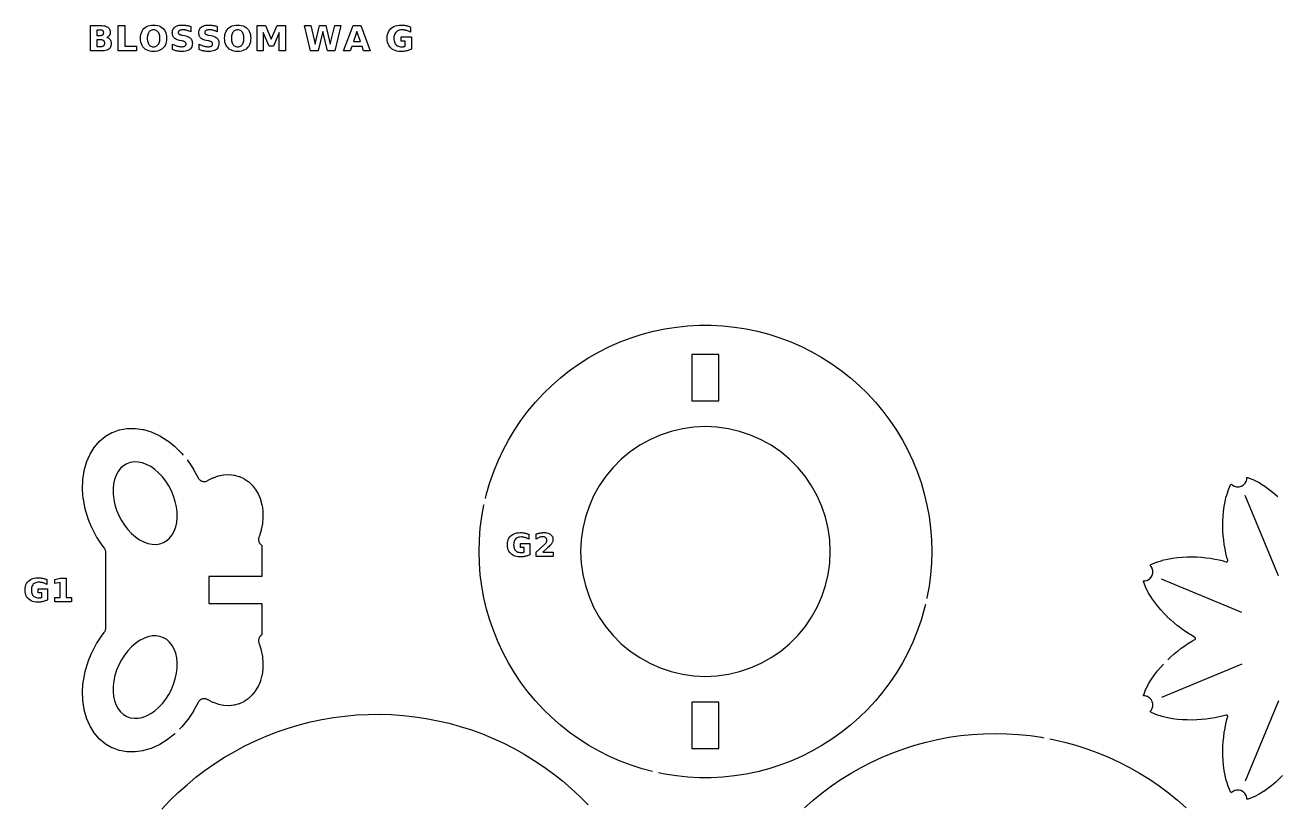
# Model space of a CAD drawing. Header units: millimetres. Extents: x 0 to 300, y 9 to 290.
# Drawn here: x 2.6 to 132.5, y 209.9 to 290.5 of the extents above; entities that cross this region are included whole.
import ezdxf

# ---------------------------------------------------------------- set-up
doc = ezdxf.new("R2010")
doc.units = ezdxf.units.MM
for name, color, linetype in [('CUT', 1, 'CONTINUOUS'), ('ENGRAVE', 5, 'CONTINUOUS'), ('SCORE', 7, 'CONTINUOUS')]:
    doc.layers.add(name, color=color, linetype=linetype)

msp = doc.modelspace()

# ---------------------------------------------------------------- linework, layer by layer
at = {"layer": 'CUT', "color": 1}
for points in [[(50.2376, 241.5008), (50.3474, 241.9657), (50.6845, 243.1239), (51.0808, 244.2632), (51.5353, 245.3806), (52.0466, 246.4732), (52.6135, 247.538), (53.2345, 248.5721), (53.9079, 249.573), (54.632, 250.5378), (55.4047, 251.4641), (56.2241, 252.3494), (57.088, 253.1913), (57.9941, 253.9876), (58.94, 254.7363), (59.9231, 255.4352), (60.941, 256.0826), (61.9908, 256.6768), (63.0698, 257.2161), (64.1751, 257.6992), (65.3039, 258.1247), (66.453, 258.4915), (67.6196, 258.7987), (68.8003, 259.0455), (69.9923, 259.2311), (71.1922, 259.3552), (72.3969, 259.4173), (73.6031, 259.4173), (74.8078, 259.3552), (76.0077, 259.2311), (77.1997, 259.0455), (78.3804, 258.7987), (79.547, 258.4915), (80.6961, 258.1247), (81.8249, 257.6992), (82.9302, 257.2161), (84.0092, 256.6768), (85.059, 256.0826), (86.0769, 255.4352), (87.06, 254.7363), (88.0059, 253.9876), (88.912, 253.1913), (89.7759, 252.3494), (90.5953, 251.4641), (91.368, 250.5378), (92.0921, 249.573), (92.7655, 248.5721), (93.3865, 247.538), (93.9534, 246.4732), (94.4647, 245.3806), (94.9192, 244.2632), (95.3155, 243.1239), (95.6526, 241.9657), (95.9297, 240.7916), (96.146, 239.6049), (96.3009, 238.4086), (96.394, 237.2059), (96.425, 236), (96.394, 234.7941), (96.3009, 233.5914), (96.146, 232.3951), (95.9297, 231.2084), (95.9154, 231.1476)], [(18.1131, 217.1665), (18.0858, 217.1395), (18.0497, 217.1076), (17.3192, 216.5289), (17.2772, 216.4995), (16.5132, 216.0283), (16.4648, 216.0024), (15.6815, 215.6461), (15.6261, 215.6253), (14.8379, 215.3888), (14.7756, 215.375), (13.9823, 215.2589), (13.9624, 215.2568), (13.9423, 215.2562), (13.1559, 215.2651), (13.1347, 215.2663), (13.1137, 215.2691), (12.3599, 215.404), (12.3384, 215.4088), (12.3174, 215.4155), (11.6082, 215.6737), (11.5876, 215.6822), (11.5679, 215.6925), (10.9142, 216.0698), (10.8956, 216.0816), (10.8782, 216.095), (10.2903, 216.5857), (10.2746, 216.5999), (10.2601, 216.6154), (9.7478, 217.2122), (9.7353, 217.2279), (9.7242, 217.2445), (9.3032, 217.9268), (9.2737, 217.9834), (8.9482, 218.7392), (8.9285, 218.795), (8.698, 219.6241), (8.6867, 219.6778), (8.5565, 220.566), (8.5521, 220.617), (8.5258, 221.5487), (8.5271, 221.5968), (8.6059, 222.5552), (8.6121, 222.6007), (8.7953, 223.5687), (8.8057, 223.6117), (9.0904, 224.5718), (9.1047, 224.6126), (9.486, 225.5475), (9.5041, 225.5865), (9.9753, 226.4795), (9.9973, 226.5167), (10.5498, 227.3519), (10.5761, 227.3876), (10.76, 227.6124), (10.8033, 227.671), (10.8397, 227.7319), (10.87, 227.7961), (10.8938, 227.8629), (10.911, 227.9318), (10.9214, 228.002), (10.925, 228.0747), (10.925, 235.9253), (10.9214, 235.998), (10.911, 236.0682), (10.8938, 236.1371), (10.87, 236.2039), (10.8397, 236.2681), (10.8033, 236.329), (10.76, 236.3876), (10.5761, 236.6124), (10.5498, 236.6481), (9.9973, 237.4833), (9.9753, 237.5205), (9.5041, 238.4135), (9.486, 238.4525), (9.1047, 239.3874), (9.0904, 239.4282), (8.8057, 240.3883), (8.7953, 240.4313), (8.6121, 241.3993), (8.6059, 241.4448), (8.5271, 242.4032), (8.5258, 242.4513), (8.5521, 243.383), (8.5565, 243.434), (8.6867, 244.3222), (8.698, 244.3759), (8.9285, 245.205), (8.9482, 245.2608), (9.2737, 246.0166), (9.3032, 246.0732), (9.7242, 246.7555), (9.7353, 246.7721), (9.7478, 246.7878), (10.2601, 247.3846), (10.2746, 247.4001), (10.2903, 247.4143), (10.8782, 247.905), (10.8956, 247.9184), (10.9142, 247.9302), (11.5679, 248.3075), (11.5876, 248.3178), (11.6082, 248.3263), (12.3174, 248.5845), (12.3384, 248.5912), (12.3599, 248.596), (13.1137, 248.7309), (13.1347, 248.7337), (13.1559, 248.7349), (13.9423, 248.7438), (13.9624, 248.7432), (13.9823, 248.7411), (14.7756, 248.625), (14.8379, 248.6112), (15.6261, 248.3747), (15.6815, 248.3539), (16.4648, 247.9976), (16.5132, 247.9717), (17.2772, 247.5005), (17.3192, 247.4711), (18.0497, 246.8924), (18.0858, 246.8605), (18.7693, 246.184), (18.8002, 246.1501), (18.9358, 245.9843)], [(19.3473, 245.4812), (19.4239, 245.3876), (19.4502, 245.3519), (20.0027, 244.5167), (20.0247, 244.4795), (20.4761, 243.624), (20.5124, 243.5625), (20.5533, 243.5063), (20.5994, 243.4543), (20.6503, 243.4069), (20.7056, 243.3646), (20.7646, 243.3278), (20.8268, 243.2969), (20.8918, 243.272), (20.9588, 243.2535), (21.0273, 243.2415), (21.0966, 243.2361), (21.1661, 243.2373), (21.2352, 243.2453), (21.3032, 243.2598), (21.3696, 243.2807), (21.4335, 243.3079), (21.4962, 243.342), (21.5371, 243.3669), (22.012, 243.6154), (22.0661, 243.6393), (22.5517, 243.8147), (22.6119, 243.8317), (23.1129, 243.935), (23.132, 243.9382), (23.1513, 243.94), (23.6608, 243.9666), (23.681, 243.9669), (23.7011, 243.9655), (24.1981, 243.913), (24.2186, 243.91), (24.2388, 243.9053), (24.7156, 243.7747), (24.7355, 243.7684), (24.7549, 243.7604), (25.2041, 243.554), (25.2225, 243.5446), (25.2402, 243.5337), (25.6547, 243.2545), (25.671, 243.2426), (25.6863, 243.2294), (26.0595, 242.8815), (26.0731, 242.8678), (26.0857, 242.8531), (26.4031, 242.4519), (26.4383, 242.4001), (26.6974, 241.9536), (26.7236, 241.9005), (26.9276, 241.4049), (26.9455, 241.352), (27.0898, 240.8155), (27.1004, 240.7638), (27.1815, 240.1957), (27.1858, 240.1456), (27.2015, 239.5561), (27.2001, 239.5078), (27.1497, 238.9077), (27.1432, 238.8612), (27.0271, 238.2614), (27.016, 238.2167), (26.836, 237.6282), (26.8204, 237.5851), (26.7989, 237.5345), (26.7743, 237.468), (26.7567, 237.4013), (26.7455, 237.3331), (26.7408, 237.2642), (26.7427, 237.1952), (26.7511, 237.1267), (26.766, 237.0593), (26.7873, 236.9936), (26.8148, 236.9302), (26.8481, 236.8697), (26.887, 236.8127), (26.9312, 236.7596), (26.9803, 236.711), (27.0351, 236.6661), (27.0722, 236.6386), (27.075, 236.5822), (27.075, 233.395), (21.605, 233.395), (21.605, 230.605), (27.075, 230.605), (27.075, 227.4178), (27.0722, 227.3614), (27.0351, 227.3339), (26.9803, 227.289), (26.9312, 227.2404), (26.887, 227.1873), (26.8481, 227.1303), (26.8148, 227.0698), (26.7873, 227.0064), (26.766, 226.9407), (26.7511, 226.8733), (26.7427, 226.8048), (26.7408, 226.7358), (26.7455, 226.6669), (26.7567, 226.5987), (26.7743, 226.532), (26.7989, 226.4655), (26.8204, 226.4149), (26.836, 226.3718), (27.016, 225.7833), (27.0271, 225.7386), (27.1432, 225.1388), (27.1497, 225.0923), (27.2001, 224.4922), (27.2015, 224.4439), (27.1858, 223.8544), (27.1815, 223.8043), (27.1004, 223.2362), (27.0898, 223.1845), (26.9455, 222.648), (26.9276, 222.5951), (26.7236, 222.0995), (26.6974, 222.0464), (26.4383, 221.5999), (26.4031, 221.5481), (26.0857, 221.1469), (26.0731, 221.1322), (26.0595, 221.1185), (25.6863, 220.7706), (25.671, 220.7574), (25.6547, 220.7455), (25.2402, 220.4663), (25.2225, 220.4554), (25.2041, 220.446), (24.7549, 220.2396), (24.7355, 220.2316), (24.7156, 220.2253), (24.2388, 220.0947), (24.2186, 220.09), (24.1981, 220.087), (23.7011, 220.0345), (23.681, 220.0331), (23.6608, 220.0334), (23.1513, 220.06), (23.132, 220.0618), (23.1129, 220.065), (22.6119, 220.1683), (22.5517, 220.1853), (22.0661, 220.3607), (22.012, 220.3846), (21.5371, 220.6331), (21.4962, 220.658), (21.4335, 220.6921), (21.3696, 220.7193), (21.3032, 220.7402), (21.2352, 220.7547), (21.1661, 220.7627), (21.0966, 220.7639), (21.0273, 220.7585), (20.9588, 220.7465), (20.8918, 220.728), (20.8268, 220.7031), (20.7646, 220.6722), (20.7056, 220.6354), (20.6503, 220.5931), (20.5994, 220.5457), (20.5533, 220.4937), (20.5124, 220.4375), (20.4761, 220.376), (20.0247, 219.5205), (20.0027, 219.4833), (19.4502, 218.6481), (19.4239, 218.6124), (18.8002, 217.8499), (18.7693, 217.816), (18.5751, 217.6237)], [(120.8568, 224.7956), (121.1543, 225.0768), (121.1578, 225.0801), (121.5131, 225.393), (121.5167, 225.3961), (121.8785, 225.6931), (121.8822, 225.6961), (122.2504, 225.9776), (122.2542, 225.9804), (122.6286, 226.2469), (122.6326, 226.2496), (123.0132, 226.5011), (123.0172, 226.5037), (123.4038, 226.7404), (123.408, 226.7429), (123.6686, 226.8903), (123.6803, 226.8977), (123.6898, 226.905), (123.6985, 226.9132), (123.7064, 226.9222), (123.7134, 226.932), (123.7195, 226.9423), (123.7245, 226.9532), (123.7284, 226.9645), (123.7313, 226.9762), (123.733, 226.988), (123.7336, 227), (123.733, 227.012), (123.7313, 227.0238), (123.7284, 227.0355), (123.7245, 227.0468), (123.7195, 227.0577), (123.7134, 227.068), (123.7064, 227.0778), (123.6985, 227.0868), (123.6898, 227.095), (123.6803, 227.1023), (123.6686, 227.1097), (123.408, 227.2571), (123.4038, 227.2596), (123.0172, 227.4963), (123.0132, 227.4989), (122.6326, 227.7504), (122.6286, 227.7531), (122.2542, 228.0196), (122.2504, 228.0224), (121.8822, 228.3039), (121.8785, 228.3069), (121.5167, 228.6039), (121.5131, 228.607), (121.1578, 228.9199), (121.1543, 228.9232), (120.8059, 229.2525), (120.8023, 229.256), (120.4611, 229.6027), (120.4576, 229.6064), (120.1241, 229.9715), (120.1205, 229.9756), (119.7955, 230.3609), (119.7918, 230.3655), (119.4765, 230.7737), (119.4726, 230.779), (119.1688, 231.2142), (119.1644, 231.2208), (118.8753, 231.6901), (118.8703, 231.699), (118.6023, 232.2163), (118.5961, 232.2301), (118.3639, 232.8335), (118.3593, 232.8474), (118.3577, 232.862), (118.3572, 232.8695), (118.3562, 232.9482), (118.4349, 232.952), (118.4753, 232.952), (118.4879, 232.9526), (118.4987, 232.954), (118.5109, 232.9567), (118.7141, 233.0112), (118.726, 233.0149), (118.7361, 233.0191), (118.7472, 233.0249), (118.9294, 233.13), (118.94, 233.1368), (118.9486, 233.1434), (118.9578, 233.1519), (119.1066, 233.3006), (119.115, 233.3099), (119.1217, 233.3185), (119.1284, 233.3291), (119.2336, 233.5112), (119.2394, 233.5224), (119.2435, 233.5324), (119.2473, 233.5444), (119.3018, 233.7476), (119.3045, 233.7598), (119.3059, 233.7706), (119.3064, 233.7831), (119.3064, 233.9935), (119.3059, 234.006), (119.3045, 234.0168), (119.3018, 234.029), (119.2473, 234.2322), (119.2435, 234.2442), (119.2394, 234.2542), (119.2336, 234.2654), (119.1284, 234.4475), (119.1217, 234.4581), (119.115, 234.4667), (119.1066, 234.476), (119.078, 234.5046), (119.025, 234.5629), (119.0814, 234.6179), (119.087, 234.6228), (119.0985, 234.632), (119.1116, 234.6386), (119.7024, 234.9011), (119.7166, 234.9065), (120.2719, 235.0827), (120.2817, 235.0855), (120.818, 235.2129), (120.8257, 235.2145), (121.3483, 235.3074), (121.3548, 235.3084), (121.8664, 235.374), (121.8723, 235.3746), (122.3746, 235.4173), (122.38, 235.4177), (122.874, 235.44), (122.8791, 235.4402), (123.3655, 235.444), (123.3704, 235.444), (123.8497, 235.4305), (123.8545, 235.4303), (124.327, 235.4004), (124.3317, 235.4), (124.7976, 235.3542), (124.8023, 235.3536), (125.2618, 235.2924), (125.2664, 235.2917), (125.7196, 235.2153), (125.7243, 235.2145), (126.1713, 235.1232), (126.1759, 235.1222), (126.6167, 235.0162), (126.6214, 235.015), (126.91, 234.9349), (126.9234, 234.9319), (126.9353, 234.9304), (126.9473, 234.93), (126.9592, 234.9308), (126.9711, 234.9327), (126.9827, 234.9358), (126.9939, 234.9399), (127.0047, 234.9451), (127.015, 234.9513), (127.0246, 234.9585), (127.0334, 234.9666), (127.0415, 234.9754), (127.0487, 234.985), (127.0549, 234.9953), (127.0601, 235.0061), (127.0642, 235.0173), (127.0673, 235.0289), (127.0692, 235.0408), (127.07, 235.0527), (127.0696, 235.0647), (127.0681, 235.0766), (127.0651, 235.09), (126.985, 235.3786), (126.9838, 235.3833), (126.8778, 235.8241), (126.8768, 235.8287), (126.7855, 236.2757), (126.7847, 236.2804), (126.7083, 236.7336), (126.7076, 236.7382), (126.6464, 237.1977), (126.6458, 237.2024), (126.6, 237.6683), (126.5996, 237.673), (126.5697, 238.1455), (126.5695, 238.1503), (126.556, 238.6296), (126.556, 238.6345), (126.5598, 239.1209), (126.56, 239.126), (126.5823, 239.62), (126.5827, 239.6254), (126.6254, 240.1277), (126.626, 240.1336), (126.6916, 240.6452), (126.6926, 240.6517), (126.7855, 241.1743), (126.7871, 241.182), (126.9145, 241.7183), (126.9173, 241.7281), (127.0935, 242.2834), (127.0989, 242.2976), (127.3614, 242.8884), (127.368, 242.9015), (127.3772, 242.913), (127.3821, 242.9186), (127.4371, 242.975), (127.4954, 242.922), (127.524, 242.8934), (127.5333, 242.885), (127.5419, 242.8783), (127.5525, 242.8716), (127.7346, 242.7664), (127.7458, 242.7606), (127.7558, 242.7565), (127.7678, 242.7527), (127.971, 242.6982), (127.9832, 242.6955), (127.994, 242.6941), (128.0065, 242.6936), (128.2169, 242.6936), (128.2294, 242.6941), (128.2402, 242.6955), (128.2524, 242.6982), (128.4556, 242.7527), (128.4676, 242.7565), (128.4776, 242.7606), (128.4888, 242.7664), (128.6709, 242.8716), (128.6815, 242.8783), (128.6901, 242.885), (128.6994, 242.8934), (128.8481, 243.0422), (128.8566, 243.0514), (128.8632, 243.06), (128.87, 243.0706), (128.9751, 243.2528), (128.9809, 243.2639), (128.9851, 243.274), (128.9888, 243.2859), (129.0433, 243.4891), (129.046, 243.5013), (129.0474, 243.5121), (129.048, 243.5247), (129.048, 243.5651), (129.0518, 243.6438), (129.1305, 243.6428), (129.138, 243.6423), (129.1526, 243.6407), (129.1665, 243.6361), (129.7699, 243.4039), (129.7837, 243.3977), (130.301, 243.1297), (130.3099, 243.1247), (130.7792, 242.8356), (130.7858, 242.8312), (131.221, 242.5274), (131.2263, 242.5235), (131.6345, 242.2082), (131.6391, 242.2045), (132.0244, 241.8795), (132.0285, 241.8759), (132.2394, 241.6832)], [(67.506, 213.2312), (66.453, 213.5085), (65.3039, 213.8753), (64.1751, 214.3008), (63.0698, 214.7839), (61.9908, 215.3232), (60.941, 215.9174), (59.9231, 216.5648), (58.94, 217.2637), (57.9941, 218.0124), (57.088, 218.8087), (56.2241, 219.6506), (55.4047, 220.5359), (54.632, 221.4622), (53.9079, 222.427), (53.2345, 223.4279), (52.6135, 224.462), (52.0466, 225.5268), (51.5353, 226.6194), (51.0808, 227.7368), (50.6845, 228.8761), (50.3474, 230.0343), (50.0703, 231.2084), (49.854, 232.3951), (49.6991, 233.5914), (49.606, 234.7941), (49.575, 236), (49.606, 237.2059), (49.6991, 238.4086), (49.854, 239.6049), (50.0703, 240.7916), (50.0883, 240.8682)], [(95.7661, 230.515), (95.6526, 230.0343), (95.3155, 228.8761), (94.9192, 227.7368), (94.4647, 226.6194), (93.9534, 225.5268), (93.3865, 224.462), (92.7655, 223.4279), (92.0921, 222.427), (91.368, 221.4622), (90.5953, 220.5359), (89.7759, 219.6506), (88.912, 218.8087), (88.0059, 218.0124), (87.06, 217.2637), (86.0769, 216.5648), (85.059, 215.9174), (84.0092, 215.3232), (82.9302, 214.7839), (81.8249, 214.3008), (80.6961, 213.8753), (79.547, 213.5085), (78.3804, 213.2013), (77.1997, 212.9545), (76.0077, 212.7689), (74.8078, 212.6448), (73.6031, 212.5827), (72.3969, 212.5827), (71.1922, 212.6448), (69.9923, 212.7689), (68.8003, 212.9545), (68.1409, 213.0923)], [(132.744, 212.8023), (132.3973, 212.4611), (132.3936, 212.4576), (132.0285, 212.1241), (132.0244, 212.1205), (131.6391, 211.7955), (131.6345, 211.7918), (131.2263, 211.4765), (131.221, 211.4726), (130.7858, 211.1688), (130.7792, 211.1644), (130.3099, 210.8753), (130.301, 210.8703), (129.7837, 210.6023), (129.7699, 210.5961), (129.1665, 210.3639), (129.1526, 210.3593), (129.138, 210.3577), (129.1305, 210.3572), (129.0518, 210.3562), (129.048, 210.4349), (129.048, 210.4753), (129.0474, 210.4879), (129.046, 210.4987), (129.0433, 210.5109), (128.9888, 210.7141), (128.9851, 210.726), (128.9809, 210.7361), (128.9751, 210.7472), (128.87, 210.9294), (128.8632, 210.94), (128.8566, 210.9486), (128.8481, 210.9578), (128.6994, 211.1066), (128.6901, 211.115), (128.6815, 211.1217), (128.6709, 211.1284), (128.4888, 211.2336), (128.4776, 211.2394), (128.4676, 211.2435), (128.4556, 211.2473), (128.2524, 211.3018), (128.2402, 211.3045), (128.2294, 211.3059), (128.2169, 211.3064), (128.0065, 211.3064), (127.994, 211.3059), (127.9832, 211.3045), (127.971, 211.3018), (127.7678, 211.2473), (127.7558, 211.2435), (127.7458, 211.2394), (127.7346, 211.2336), (127.5525, 211.1284), (127.5419, 211.1217), (127.5333, 211.115), (127.524, 211.1066), (127.4954, 211.078), (127.4371, 211.025), (127.3821, 211.0814), (127.3772, 211.087), (127.368, 211.0985), (127.3614, 211.1116), (127.0989, 211.7024), (127.0935, 211.7166), (126.9173, 212.2719), (126.9145, 212.2817), (126.7871, 212.818), (126.7855, 212.8257), (126.6926, 213.3483), (126.6916, 213.3548), (126.626, 213.8664), (126.6254, 213.8723), (126.5827, 214.3746), (126.5823, 214.38), (126.56, 214.874), (126.5598, 214.8791), (126.556, 215.3655), (126.556, 215.3704), (126.5695, 215.8497), (126.5697, 215.8545), (126.5996, 216.327), (126.6, 216.3317), (126.6458, 216.7976), (126.6464, 216.8023), (126.7076, 217.2618), (126.7083, 217.2664), (126.7847, 217.7196), (126.7855, 217.7243), (126.8768, 218.1713), (126.8778, 218.1759), (126.9838, 218.6167), (126.985, 218.6214), (127.0651, 218.91), (127.0681, 218.9234), (127.0696, 218.9353), (127.07, 218.9473), (127.0692, 218.9592), (127.0673, 218.9711), (127.0642, 218.9827), (127.0601, 218.9939), (127.0549, 219.0047), (127.0487, 219.015), (127.0415, 219.0246), (127.0334, 219.0334), (127.0246, 219.0415), (127.015, 219.0487), (127.0047, 219.0549), (126.9939, 219.0601), (126.9827, 219.0642), (126.9711, 219.0673), (126.9592, 219.0692), (126.9473, 219.07), (126.9353, 219.0696), (126.9234, 219.0681), (126.91, 219.0651), (126.6214, 218.985), (126.6167, 218.9838), (126.1759, 218.8778), (126.1713, 218.8768), (125.7243, 218.7855), (125.7196, 218.7847), (125.2664, 218.7083), (125.2618, 218.7076), (124.8023, 218.6464), (124.7976, 218.6458), (124.3317, 218.6), (124.327, 218.5996), (123.8545, 218.5697), (123.8497, 218.5695), (123.3704, 218.556), (123.3655, 218.556), (122.8791, 218.5598), (122.874, 218.56), (122.38, 218.5823), (122.3746, 218.5827), (121.8723, 218.6254), (121.8664, 218.626), (121.3548, 218.6916), (121.3483, 218.6926), (120.8257, 218.7855), (120.818, 218.7871), (120.2817, 218.9145), (120.2719, 218.9173), (119.7166, 219.0935), (119.7024, 219.0989), (119.1116, 219.3614), (119.0985, 219.368), (119.087, 219.3772), (119.0814, 219.3821), (119.025, 219.4371), (119.078, 219.4954), (119.1066, 219.524), (119.115, 219.5333), (119.1217, 219.5419), (119.1284, 219.5525), (119.2336, 219.7346), (119.2394, 219.7458), (119.2435, 219.7558), (119.2473, 219.7678), (119.3018, 219.971), (119.3045, 219.9832), (119.3059, 219.994), (119.3064, 220.0065), (119.3064, 220.2169), (119.3059, 220.2294), (119.3045, 220.2402), (119.3018, 220.2524), (119.2473, 220.4556), (119.2435, 220.4676), (119.2394, 220.4776), (119.2336, 220.4888), (119.1284, 220.6709), (119.1217, 220.6815), (119.115, 220.6901), (119.1066, 220.6994), (118.9578, 220.8481), (118.9486, 220.8566), (118.94, 220.8632), (118.9294, 220.87), (118.7472, 220.9751), (118.7361, 220.9809), (118.726, 220.9851), (118.7141, 220.9888), (118.5109, 221.0433), (118.4987, 221.046), (118.4879, 221.0474), (118.4753, 221.048), (118.4349, 221.048), (118.3562, 221.0518), (118.3572, 221.1305), (118.3577, 221.138), (118.3593, 221.1526), (118.3639, 221.1665), (118.5961, 221.7699), (118.6023, 221.7837), (118.8703, 222.301), (118.8753, 222.3099), (119.1644, 222.7792), (119.1688, 222.7858), (119.4726, 223.221), (119.4765, 223.2263), (119.7918, 223.6345), (119.7955, 223.6391), (120.1205, 224.0244), (120.1241, 224.0285), (120.4013, 224.332)], [(16.7405, 209.3403), (17.5721, 210.2146), (18.4381, 211.0549), (19.3369, 211.8599), (20.2673, 212.6283), (21.2277, 213.3589), (22.2165, 214.0504), (23.2322, 214.7019), (24.2731, 215.3122), (25.3376, 215.8803), (26.4241, 216.4054), (27.5306, 216.8866), (28.6555, 217.3232), (29.797, 217.7144), (30.9532, 218.0596), (32.1223, 218.3583), (33.3025, 218.61), (34.4917, 218.8142), (35.6882, 218.9707), (36.8899, 219.0792), (38.0951, 219.1396), (39.3017, 219.1516), (40.5078, 219.1154), (41.7115, 219.031), (42.9108, 218.8984), (44.1039, 218.718), (45.2889, 218.49), (46.4637, 218.2148), (47.6266, 217.8928), (48.7757, 217.5245), (49.9091, 217.1106), (51.0251, 216.6516), (52.1218, 216.1483), (53.1975, 215.6016), (54.2504, 215.0122), (55.2789, 214.3813), (56.2814, 213.7096), (57.2562, 212.9984), (58.2017, 212.2488), (59.1165, 211.4619), (59.9991, 210.6391), (60.8481, 209.7816)], [(83.2445, 209.4602), (84.1482, 210.2582), (85.0842, 211.0183), (86.0507, 211.739), (87.0462, 212.4191), (88.0689, 213.0575), (89.1172, 213.6532), (90.1892, 214.205), (91.283, 214.712), (92.3969, 215.1734), (93.5289, 215.5883), (94.6771, 215.9561), (95.8395, 216.2762), (97.0141, 216.548), (98.199, 216.7709), (99.392, 216.9448), (100.5913, 217.0691), (101.7946, 217.1438), (103, 217.1688), (104.2054, 217.1438), (105.4087, 217.0691), (106.608, 216.9448), (107.801, 216.7709), (108.0161, 216.7305)], [(108.6549, 216.6102), (108.9859, 216.548), (110.1605, 216.2762), (111.3229, 215.9561), (112.4711, 215.5883), (113.6031, 215.1734), (114.717, 214.712), (115.8108, 214.205), (116.8828, 213.6532), (117.9311, 213.0575), (118.9538, 212.4191), (119.9493, 211.739), (120.9158, 211.0183), (121.8518, 210.2582), (122.7555, 209.4602)]]:
    msp.add_lwpolyline(points, dxfattribs=at)
for points in [[(71.605, 252.3571), (71.605, 251.7143), (71.605, 251.605), (74.395, 251.605), (74.395, 251.75), (74.395, 252.5), (74.395, 256.2857), (74.395, 256.395), (71.605, 256.395), (71.605, 256.25), (71.605, 252.3571)], [(85.7048, 238.3749), (85.4315, 239.5371), (85.0521, 240.669), (84.5699, 241.7611), (83.989, 242.8041), (83.3143, 243.789), (82.5516, 244.7075), (81.7075, 245.5516), (80.789, 246.3143), (79.8041, 246.989), (78.7611, 247.5699), (77.669, 248.0521), (76.5371, 248.4315), (75.3749, 248.7048), (74.1926, 248.8698), (73, 248.9249), (71.8074, 248.8698), (70.6251, 248.7048), (69.4629, 248.4315), (68.331, 248.0521), (67.2389, 247.5699), (66.1959, 246.989), (65.211, 246.3143), (64.2925, 245.5516), (63.4484, 244.7075), (62.6857, 243.789), (62.011, 242.8041), (61.4301, 241.7611), (60.9479, 240.669), (60.5685, 239.5371), (60.2952, 238.3749), (60.1302, 237.1926), (60.0751, 236), (60.1302, 234.8074), (60.2952, 233.6251), (60.5685, 232.4629), (60.9479, 231.331), (61.4301, 230.2389), (62.011, 229.1959), (62.6857, 228.211), (63.4484, 227.2925), (64.2925, 226.4484), (65.211, 225.6857), (66.1959, 225.011), (67.2389, 224.4301), (68.331, 223.9479), (69.4629, 223.5685), (70.6251, 223.2952), (71.8074, 223.1302), (73, 223.0751), (74.1926, 223.1302), (75.3749, 223.2952), (76.5371, 223.5685), (77.669, 223.9479), (78.7611, 224.4301), (79.8041, 225.011), (80.789, 225.6857), (81.7075, 226.4484), (82.5516, 227.2925), (83.3143, 228.211), (83.989, 229.1959), (84.5699, 230.2389), (85.0521, 231.331), (85.4315, 232.4629), (85.7048, 233.6251), (85.8698, 234.8074), (85.9249, 236), (85.8698, 237.1926), (85.7048, 238.3749)], [(71.605, 219.5), (71.605, 215.7143), (71.605, 215.605), (74.395, 215.605), (74.395, 215.75), (74.395, 219.6429), (74.395, 220.395), (71.605, 220.395), (71.605, 219.5)]]:
    msp.add_lwpolyline(points, close=True, dxfattribs=at)
at = {"layer": 'ENGRAVE', "color": 5}
for points in [[(11.3359, 289.0283), (11.3786, 288.9743), (11.4152, 288.9151), (11.4452, 288.8517), (11.4685, 288.7839), (11.4852, 288.7118), (11.4952, 288.6354), (11.4985, 288.5547), (11.4914, 288.4331), (11.4699, 288.3223), (11.4341, 288.2223), (11.3841, 288.1331), (11.3197, 288.0546), (11.2411, 287.9869), (11.1478, 287.9298), (11.0397, 287.8831), (10.9166, 287.8467), (10.7787, 287.8208), (10.6259, 287.8052), (10.4582, 287.8), (9.3315, 287.8), (9.3315, 290.4325), (10.3506, 290.4325), (10.525, 290.4279), (10.6826, 290.4141), (10.8234, 290.3911), (10.9474, 290.3588), (11.0546, 290.3174), (11.145, 290.2668), (11.2201, 290.206), (11.2816, 290.1341), (11.3295, 290.0512), (11.3636, 289.9572), (11.3841, 289.8522), (11.391, 289.736), (11.3885, 289.6736), (11.381, 289.6143), (11.3685, 289.5582), (11.351, 289.5052), (11.3285, 289.4555), (11.301, 289.409), (11.2688, 289.3659), (11.2321, 289.3268), (11.1908, 289.2915), (11.1451, 289.2601), (11.0948, 289.2325), (11.0401, 289.2088), (11.1102, 289.1847), (11.1749, 289.1546), (11.234, 289.1185), (11.2877, 289.0764), (11.3359, 289.0283)], [(10.5654, 289.4447), (10.5995, 289.4623), (10.6292, 289.4839), (10.6546, 289.5093), (10.6753, 289.5384), (10.6914, 289.5712), (10.7029, 289.6077), (10.7098, 289.648), (10.7121, 289.692), (10.7098, 289.7354), (10.7029, 289.7753), (10.6914, 289.8116), (10.6753, 289.8444), (10.6546, 289.8735), (10.6292, 289.8991), (10.5995, 289.921), (10.5654, 289.9388), (10.527, 289.9527), (10.4843, 289.9626), (10.4372, 289.9686), (10.3859, 289.9705), (10.0103, 289.9705), (10.0103, 289.4134), (10.3859, 289.4134), (10.4372, 289.4153), (10.4843, 289.4212), (10.527, 289.431), (10.5654, 289.4447)], [(14.0991, 288.3131), (14.0991, 287.8), (12.2283, 287.8), (12.2283, 290.4325), (12.9072, 290.4325), (12.9072, 288.3131), (14.0991, 288.3131)], [(16.6004, 290.3187), (16.7433, 290.2279), (16.8708, 290.1169), (16.9807, 289.9881), (17.0706, 289.844), (17.1406, 289.6845), (17.1905, 289.5096), (17.2205, 289.3193), (17.2305, 289.1136), (17.2205, 288.9085), (17.1905, 288.7186), (17.1406, 288.5441), (17.0706, 288.3848), (16.9807, 288.2408), (16.8708, 288.1121), (16.7433, 288.0011), (16.6004, 287.9103), (16.4423, 287.8397), (16.269, 287.7892), (16.0803, 287.759), (15.8763, 287.7489), (15.6729, 287.759), (15.4846, 287.7892), (15.3114, 287.8397), (15.1534, 287.9103), (15.0105, 288.0011), (14.8828, 288.1121), (14.7726, 288.2408), (14.6824, 288.3848), (14.6123, 288.5441), (14.5622, 288.7186), (14.5322, 288.9085), (14.5222, 289.1136), (14.5322, 289.3193), (14.5622, 289.5096), (14.6123, 289.6845), (14.6824, 289.844), (14.7726, 289.9881), (14.8828, 290.1169), (15.0105, 290.2279), (15.1534, 290.3187), (15.3114, 290.3893), (15.4846, 290.4398), (15.6729, 290.47), (15.8763, 290.4801), (16.0803, 290.47), (16.269, 290.4398), (16.4423, 290.3893), (16.6004, 290.3187)], [(15.5245, 289.8863), (15.4559, 289.829), (15.395, 289.759), (15.3427, 289.6774), (15.3, 289.5854), (15.2667, 289.483), (15.243, 289.3703), (15.2287, 289.2471), (15.2239, 289.1136), (15.2287, 288.9806), (15.243, 288.8579), (15.2667, 288.7455), (15.3, 288.6434), (15.3427, 288.5516), (15.395, 288.47), (15.4559, 288.4), (15.5245, 288.3427), (15.6008, 288.2981), (15.6849, 288.2663), (15.7768, 288.2472), (15.8763, 288.2408), (15.9765, 288.2472), (16.0687, 288.2663), (16.1532, 288.2981), (16.2298, 288.3427), (16.2985, 288.4), (16.3595, 288.47), (16.4117, 288.5516), (16.4545, 288.6434), (16.4877, 288.7455), (16.5115, 288.8579), (16.5258, 288.9806), (16.5305, 289.1136), (16.5258, 289.2471), (16.5115, 289.3703), (16.4877, 289.483), (16.4545, 289.5854), (16.4117, 289.6774), (16.3595, 289.759), (16.2985, 289.829), (16.2298, 289.8863), (16.1532, 289.9309), (16.0687, 289.9627), (15.9765, 289.9818), (15.8763, 289.9882), (15.7768, 289.9818), (15.6849, 289.9627), (15.6008, 289.9309), (15.5245, 289.8863)], [(19.5767, 289.8518), (19.5058, 289.8775), (19.4356, 289.9006), (19.3659, 289.921), (19.2969, 289.9388), (19.2288, 289.9539), (19.1619, 289.9662), (19.0963, 289.9758), (19.032, 289.9827), (18.969, 289.9868), (18.9072, 289.9882), (18.8296, 289.9863), (18.7591, 289.9807), (18.6956, 289.9714), (18.6392, 289.9584), (18.5898, 289.9416), (18.5475, 289.9212), (18.512, 289.8968), (18.4829, 289.8683), (18.4602, 289.8357), (18.4441, 289.7989), (18.4344, 289.7581), (18.4311, 289.7131), (18.4333, 289.6791), (18.4399, 289.6478), (18.4508, 289.619), (18.466, 289.5928), (18.4856, 289.5692), (18.5096, 289.5483), (18.5393, 289.529), (18.5761, 289.5107), (18.62, 289.4934), (18.671, 289.4769), (18.7291, 289.4614), (18.7944, 289.4469), (19.0835, 289.3887), (19.2228, 289.3567), (19.348, 289.3197), (19.4591, 289.2776), (19.5561, 289.2304), (19.639, 289.1781), (19.7077, 289.1207), (19.7643, 289.0565), (19.8106, 288.9839), (19.8466, 288.9029), (19.8723, 288.8135), (19.8877, 288.7156), (19.8929, 288.6093), (19.8857, 288.4703), (19.8642, 288.3438), (19.8283, 288.2296), (19.7781, 288.1278), (19.7135, 288.0384), (19.6345, 287.9613), (19.5409, 287.8964), (19.4321, 287.8433), (19.3081, 287.802), (19.1691, 287.7725), (19.0148, 287.7548), (18.8455, 287.7489), (18.762, 287.7502), (18.6784, 287.7542), (18.5947, 287.7608), (18.5109, 287.77), (18.427, 287.7819), (18.343, 287.7965), (18.2589, 287.8136), (18.1749, 287.8333), (18.0908, 287.8555), (18.0068, 287.8803), (17.9227, 287.9077), (17.8387, 287.9375), (17.8387, 288.5106), (17.9223, 288.4678), (18.0049, 288.4286), (18.0866, 288.3931), (18.1674, 288.3613), (18.2473, 288.3332), (18.3262, 288.3087), (18.4042, 288.288), (18.4813, 288.271), (18.5574, 288.2578), (18.6326, 288.2484), (18.7069, 288.2427), (18.7803, 288.2408), (18.8514, 288.2429), (18.9168, 288.249), (18.9764, 288.2593), (19.0302, 288.2737), (19.0783, 288.2922), (19.1206, 288.3149), (19.1567, 288.3413), (19.1862, 288.3713), (19.2092, 288.4048), (19.2256, 288.4418), (19.2354, 288.4824), (19.2387, 288.5265), (19.2365, 288.566), (19.2298, 288.6025), (19.2186, 288.6358), (19.203, 288.6659), (19.183, 288.693), (19.1585, 288.7169), (19.1273, 288.7388), (19.0873, 288.76), (19.0384, 288.7804), (18.9806, 288.8), (18.9139, 288.8188), (18.8384, 288.8368), (18.5757, 288.895), (18.45, 288.926), (18.336, 288.9626), (18.2339, 289.0047), (18.1435, 289.0525), (18.065, 289.1058), (17.9983, 289.1647), (17.9425, 289.23), (17.8969, 289.3025), (17.8614, 289.3821), (17.836, 289.4688), (17.8208, 289.5627), (17.8158, 289.6637), (17.8228, 289.7898), (17.844, 289.9057), (17.8792, 290.0115), (17.9286, 290.1073), (17.9921, 290.193), (18.0697, 290.2685), (18.1605, 290.3332), (18.2636, 290.3861), (18.3791, 290.4272), (18.507, 290.4566), (18.6471, 290.4742), (18.7997, 290.4801), (18.8723, 290.4792), (18.9456, 290.4765), (19.0196, 290.472), (19.0943, 290.4656), (19.1697, 290.4575), (19.2458, 290.4475), (19.3226, 290.4357), (19.4003, 290.4221), (19.4789, 290.4067), (19.5584, 290.3895), (19.6388, 290.3705), (19.7201, 290.3496), (19.7201, 289.7925), (19.6481, 289.8235), (19.5767, 289.8518)], [(22.3219, 289.8518), (22.251, 289.8775), (22.1808, 289.9006), (22.1112, 289.921), (22.0421, 289.9388), (21.974, 289.9539), (21.9071, 289.9662), (21.8415, 289.9758), (21.7772, 289.9827), (21.7142, 289.9868), (21.6524, 289.9882), (21.5748, 289.9863), (21.5043, 289.9807), (21.4408, 289.9714), (21.3844, 289.9584), (21.335, 289.9416), (21.2927, 289.9212), (21.2572, 289.8968), (21.2281, 289.8683), (21.2054, 289.8357), (21.1893, 289.7989), (21.1796, 289.7581), (21.1764, 289.7131), (21.1785, 289.6791), (21.1851, 289.6478), (21.196, 289.619), (21.2112, 289.5928), (21.2308, 289.5692), (21.2548, 289.5483), (21.2845, 289.529), (21.3213, 289.5107), (21.3652, 289.4934), (21.4163, 289.4769), (21.4744, 289.4614), (21.5396, 289.4469), (21.8288, 289.3887), (21.9681, 289.3567), (22.0932, 289.3197), (22.2043, 289.2776), (22.3013, 289.2304), (22.3842, 289.1781), (22.4529, 289.1207), (22.5095, 289.0565), (22.5558, 288.9839), (22.5918, 288.9029), (22.6175, 288.8135), (22.6329, 288.7156), (22.6381, 288.6093), (22.6309, 288.4703), (22.6094, 288.3438), (22.5735, 288.2296), (22.5233, 288.1278), (22.4587, 288.0384), (22.3798, 287.9613), (22.2861, 287.8964), (22.1773, 287.8433), (22.0533, 287.802), (21.9143, 287.7725), (21.7601, 287.7548), (21.5907, 287.7489), (21.5072, 287.7502), (21.4236, 287.7542), (21.3399, 287.7608), (21.2561, 287.77), (21.1722, 287.7819), (21.0882, 287.7965), (21.0041, 287.8136), (20.9201, 287.8333), (20.8361, 287.8555), (20.752, 287.8803), (20.668, 287.9077), (20.5839, 287.9375), (20.5839, 288.5106), (20.6675, 288.4678), (20.7501, 288.4286), (20.8319, 288.3931), (20.9127, 288.3613), (20.9925, 288.3332), (21.0714, 288.3087), (21.1494, 288.288), (21.2265, 288.271), (21.3026, 288.2578), (21.3779, 288.2484), (21.4521, 288.2427), (21.5255, 288.2408), (21.5966, 288.2429), (21.662, 288.249), (21.7216, 288.2593), (21.7755, 288.2737), (21.8235, 288.2922), (21.8658, 288.3149), (21.9019, 288.3413), (21.9314, 288.3713), (21.9544, 288.4048), (21.9708, 288.4418), (21.9806, 288.4824), (21.9839, 288.5265), (21.9817, 288.566), (21.975, 288.6025), (21.9639, 288.6358), (21.9483, 288.6659), (21.9282, 288.693), (21.9037, 288.7169), (21.8725, 288.7388), (21.8325, 288.76), (21.7836, 288.7804), (21.7258, 288.8), (21.6592, 288.8188), (21.5837, 288.8368), (21.3209, 288.895), (21.1952, 288.926), (21.0812, 288.9626), (20.9791, 289.0047), (20.8888, 289.0525), (20.8102, 289.1058), (20.7435, 289.1647), (20.6877, 289.23), (20.6421, 289.3025), (20.6066, 289.3821), (20.5813, 289.4688), (20.5661, 289.5627), (20.561, 289.6637), (20.568, 289.7898), (20.5892, 289.9057), (20.6245, 290.0115), (20.6738, 290.1073), (20.7373, 290.193), (20.8149, 290.2685), (20.9057, 290.3332), (21.0088, 290.3861), (21.1243, 290.4272), (21.2522, 290.4566), (21.3924, 290.4742), (21.5449, 290.4801), (21.6175, 290.4792), (21.6908, 290.4765), (21.7648, 290.472), (21.8395, 290.4656), (21.9149, 290.4575), (21.991, 290.4475), (22.0678, 290.4357), (22.1455, 290.4221), (22.2242, 290.4067), (22.3037, 290.3895), (22.384, 290.3705), (22.4653, 290.3496), (22.4653, 289.7925), (22.3933, 289.8235), (22.3219, 289.8518)], [(25.448, 290.2279), (25.5755, 290.1169), (25.6854, 289.9881), (25.7753, 289.844), (25.8453, 289.6845), (25.8952, 289.5096), (25.9252, 289.3193), (25.9352, 289.1136), (25.9252, 288.9085), (25.8952, 288.7186), (25.8453, 288.5441), (25.7753, 288.3848), (25.6854, 288.2408), (25.5755, 288.1121), (25.448, 288.0011), (25.3051, 287.9103), (25.147, 287.8397), (24.9736, 287.7892), (24.785, 287.759), (24.581, 287.7489), (24.3776, 287.759), (24.1893, 287.7892), (24.0161, 287.8397), (23.8581, 287.9103), (23.7152, 288.0011), (23.5874, 288.1121), (23.4773, 288.2408), (23.3871, 288.3848), (23.317, 288.5441), (23.2669, 288.7186), (23.2369, 288.9085), (23.2269, 289.1136), (23.2369, 289.3193), (23.2669, 289.5096), (23.317, 289.6845), (23.3871, 289.844), (23.4773, 289.9881), (23.5874, 290.1169), (23.7152, 290.2279), (23.8581, 290.3187), (24.0161, 290.3893), (24.1893, 290.4398), (24.3776, 290.47), (24.581, 290.4801), (24.785, 290.47), (24.9736, 290.4398), (25.147, 290.3893), (25.3051, 290.3187), (25.448, 290.2279)], [(24.1605, 289.829), (24.0997, 289.759), (24.0474, 289.6774), (24.0046, 289.5854), (23.9714, 289.483), (23.9476, 289.3703), (23.9334, 289.2471), (23.9286, 289.1136), (23.9334, 288.9806), (23.9476, 288.8579), (23.9714, 288.7455), (24.0046, 288.6434), (24.0474, 288.5516), (24.0997, 288.47), (24.1605, 288.4), (24.2292, 288.3427), (24.3055, 288.2981), (24.3896, 288.2663), (24.4815, 288.2472), (24.581, 288.2408), (24.6811, 288.2472), (24.7734, 288.2663), (24.8579, 288.2981), (24.9345, 288.3427), (25.0032, 288.4), (25.0642, 288.47), (25.1164, 288.5516), (25.1592, 288.6434), (25.1924, 288.7455), (25.2162, 288.8579), (25.2304, 288.9806), (25.2352, 289.1136), (25.2304, 289.2471), (25.2162, 289.3703), (25.1924, 289.483), (25.1592, 289.5854), (25.1164, 289.6774), (25.0642, 289.759), (25.0032, 289.829), (24.9345, 289.8863), (24.8579, 289.9309), (24.7734, 289.9627), (24.6811, 289.9818), (24.581, 289.9882), (24.4815, 289.9818), (24.3896, 289.9627), (24.3055, 289.9309), (24.2292, 289.8863), (24.1605, 289.829)], [(28.6593, 290.4325), (29.5215, 290.4325), (29.5215, 287.8), (28.8797, 287.8), (28.8797, 289.7255), (28.2731, 288.306), (27.8429, 288.306), (27.2363, 289.7255), (27.2363, 287.8), (26.5927, 287.8), (26.5927, 290.4325), (27.4567, 290.4325), (28.0562, 289.0237), (28.6593, 290.4325)], [(33.7195, 290.4325), (34.1709, 288.5194), (34.6258, 290.4325), (35.2711, 290.4325), (34.6505, 287.8), (33.8676, 287.8), (33.3897, 289.8013), (32.9172, 287.8), (32.1343, 287.8), (31.5084, 290.4325), (32.159, 290.4325), (32.6139, 288.5194), (33.0653, 290.4325), (33.7195, 290.4325)], [(37.3304, 290.4325), (38.3055, 287.8), (37.6231, 287.8), (37.4574, 288.2796), (36.3959, 288.2796), (36.2284, 287.8), (35.546, 287.8), (36.5211, 290.4325), (37.3304, 290.4325)], [(36.9267, 289.8154), (36.5652, 288.768), (37.2864, 288.768), (36.9267, 289.8154)], [(42.2198, 287.8586), (42.1303, 287.8329), (42.0398, 287.8106), (41.9482, 287.7917), (41.8556, 287.7763), (41.7621, 287.7643), (41.6675, 287.7557), (41.572, 287.7506), (41.4755, 287.7489), (41.2639, 287.7591), (41.0674, 287.7897), (40.8862, 287.8408), (40.7201, 287.9123), (40.5692, 288.0042), (40.4335, 288.1165), (40.316, 288.2463), (40.2199, 288.3907), (40.1452, 288.5496), (40.0918, 288.7231), (40.0597, 288.9111), (40.0491, 289.1136), (40.0599, 289.3182), (40.0926, 289.5078), (40.1469, 289.6823), (40.223, 289.8416), (40.3209, 289.9859), (40.4405, 290.1151), (40.579, 290.2267), (40.7336, 290.3179), (40.9042, 290.3889), (41.0909, 290.4396), (41.2937, 290.47), (41.5126, 290.4801), (41.5995, 290.4788), (41.6853, 290.4746), (41.7698, 290.4678), (41.8531, 290.4582), (41.9351, 290.4458), (42.016, 290.4308), (42.0954, 290.413), (42.1734, 290.3925), (42.2498, 290.3695), (42.3247, 290.3438), (42.3981, 290.3154), (42.47, 290.2844), (42.47, 289.7396), (42.3966, 289.7795), (42.3233, 289.816), (42.2502, 289.8489), (42.1773, 289.8783), (42.1045, 289.9041), (42.0318, 289.9265), (41.9592, 289.9453), (41.8866, 289.9608), (41.8138, 289.9727), (41.7411, 289.9813), (41.6683, 289.9865), (41.5954, 289.9882), (41.4654, 289.9819), (41.3457, 289.963), (41.2364, 289.9315), (41.1374, 289.8875), (41.0487, 289.8308), (40.9704, 289.7616), (40.9033, 289.6807), (40.8484, 289.5889), (40.8057, 289.4863), (40.7752, 289.3729), (40.7569, 289.2487), (40.7508, 289.1136), (40.7567, 288.9796), (40.7743, 288.8562), (40.8037, 288.7433), (40.8449, 288.6411), (40.8978, 288.5494), (40.9624, 288.4683), (41.0379, 288.3988), (41.1233, 288.3419), (41.2185, 288.2977), (41.3237, 288.2661), (41.4387, 288.2471), (41.5637, 288.2408), (41.5985, 288.2412), (41.6326, 288.2423), (41.6657, 288.2441), (41.6981, 288.2467), (41.7296, 288.25), (41.7603, 288.254), (41.79, 288.2589), (41.8188, 288.2645), (41.8465, 288.271), (41.8731, 288.2783), (41.8988, 288.2865), (41.9234, 288.2955), (41.9234, 288.8068), (41.509, 288.8068), (41.509, 289.2617), (42.567, 289.2617), (42.567, 287.9957), (42.4818, 287.9563), (42.3955, 287.9203), (42.3082, 287.8877), (42.2198, 287.8586)], [(10.6793, 288.322), (10.7165, 288.3484), (10.748, 288.3796), (10.7738, 288.4158), (10.7939, 288.4568), (10.8082, 288.5027), (10.8168, 288.5536), (10.8197, 288.6093), (10.8168, 288.664), (10.8083, 288.7138), (10.7941, 288.759), (10.7742, 288.7994), (10.7486, 288.835), (10.7174, 288.8659), (10.6804, 288.892), (10.6377, 288.9134), (10.5891, 288.93), (10.5348, 288.9419), (10.4747, 288.949), (10.4088, 288.9514), (10.0103, 288.9514), (10.0103, 288.262), (10.4088, 288.262), (10.4742, 288.2644), (10.5339, 288.2716), (10.588, 288.2836), (10.6365, 288.3004), (10.6793, 288.322)], [(54.7426, 235.627), (54.663, 235.5938), (54.5823, 235.5637), (54.5007, 235.5368), (54.4181, 235.5131), (54.3345, 235.4925), (54.25, 235.4751), (54.1645, 235.4609), (54.0782, 235.4498), (53.9909, 235.4419), (53.9028, 235.4371), (53.8137, 235.4355), (53.6184, 235.445), (53.437, 235.4732), (53.2697, 235.5204), (53.1164, 235.5864), (52.9771, 235.6712), (52.8518, 235.7749), (52.7434, 235.8947), (52.6547, 236.028), (52.5857, 236.1747), (52.5364, 236.3348), (52.5068, 236.5083), (52.497, 236.6953), (52.507, 236.8842), (52.5371, 237.0592), (52.5873, 237.2202), (52.6576, 237.3673), (52.7479, 237.5005), (52.8583, 237.6198), (52.9862, 237.7227), (53.1289, 237.807), (53.2864, 237.8725), (53.4587, 237.9193), (53.6459, 237.9473), (53.8479, 237.9567), (53.9282, 237.9554), (54.0073, 237.9516), (54.0853, 237.9453), (54.1622, 237.9364), (54.2379, 237.9251), (54.3126, 237.9111), (54.3859, 237.8947), (54.4579, 237.8759), (54.5284, 237.8546), (54.5976, 237.8308), (54.6653, 237.8047), (54.7317, 237.776), (54.7317, 237.2731), (54.6639, 237.31), (54.5963, 237.3436), (54.5288, 237.374), (54.4615, 237.4011), (54.3943, 237.425), (54.3272, 237.4456), (54.2602, 237.463), (54.1931, 237.4773), (54.126, 237.4884), (54.0588, 237.4963), (53.9916, 237.501), (53.9244, 237.5026), (53.8044, 237.4968), (53.6939, 237.4794), (53.593, 237.4503), (53.5016, 237.4096), (53.4197, 237.3574), (53.3474, 237.2935), (53.2855, 237.2187), (53.2348, 237.134), (53.1954, 237.0393), (53.1673, 236.9347), (53.1504, 236.82), (53.1448, 236.6953), (53.1502, 236.5716), (53.1665, 236.4577), (53.1936, 236.3535), (53.2316, 236.2591), (53.2804, 236.1745), (53.3401, 236.0996), (53.4097, 236.0354), (53.4886, 235.983), (53.5765, 235.9421), (53.6736, 235.913), (53.7798, 235.8955), (53.8951, 235.8896), (53.9273, 235.89), (53.9587, 235.891), (53.9893, 235.8927), (54.0191, 235.8951), (54.0482, 235.8981), (54.0766, 235.9018), (54.104, 235.9063), (54.1306, 235.9115), (54.1561, 235.9175), (54.1807, 235.9243), (54.2044, 235.9318), (54.2271, 235.9401), (54.2271, 236.4121), (53.8446, 236.4121), (53.8446, 236.832), (54.8212, 236.832), (54.8212, 235.6634), (54.7426, 235.627)], [(57.2299, 235.9434), (57.2299, 235.4827), (55.464, 235.4827), (55.464, 235.9434), (56.351, 236.7262), (56.3889, 236.7619), (56.4234, 236.7973), (56.4544, 236.8324), (56.4819, 236.8673), (56.5061, 236.9019), (56.5268, 236.9362), (56.5442, 236.9706), (56.5584, 237.0055), (56.5695, 237.0408), (56.5774, 237.0765), (56.5822, 237.1127), (56.5838, 237.1494), (56.5806, 237.2045), (56.571, 237.2559), (56.5551, 237.3036), (56.5328, 237.3476), (56.5041, 237.3879), (56.469, 237.4245), (56.4287, 237.4563), (56.3841, 237.4823), (56.3353, 237.5026), (56.2824, 237.5171), (56.2252, 237.5257), (56.1638, 237.5286), (56.1142, 237.5269), (56.0631, 237.5217), (56.0104, 237.513), (55.9562, 237.5008), (55.9005, 237.4851), (55.8432, 237.466), (55.7845, 237.4434), (55.7244, 237.4174), (55.6629, 237.3881), (55.6001, 237.3553), (55.536, 237.3192), (55.4705, 237.2796), (55.4705, 237.8135), (55.5409, 237.8359), (55.611, 237.8564), (55.6808, 237.8751), (55.7504, 237.892), (55.8197, 237.9069), (55.8888, 237.9201), (55.9575, 237.9313), (56.0257, 237.9404), (56.0934, 237.9475), (56.1608, 237.9526), (56.2276, 237.9557), (56.294, 237.9567), (56.434, 237.9514), (56.5632, 237.9354), (56.6816, 237.9087), (56.7892, 237.8713), (56.886, 237.8233), (56.9719, 237.7646), (57.0458, 237.6964), (57.1062, 237.6198), (57.1532, 237.5347), (57.1868, 237.4413), (57.2069, 237.3394), (57.2136, 237.2292), (57.2108, 237.1637), (57.2023, 237.0998), (57.188, 237.0373), (57.1681, 236.9763), (57.1424, 236.9169), (57.1111, 236.8589), (57.0706, 236.7984), (57.0176, 236.7315), (56.952, 236.6581), (56.8738, 236.5782), (56.7831, 236.4919), (56.6798, 236.3991), (56.1606, 235.9434), (57.2299, 235.9434)], [(4.8238, 230.9443), (4.7442, 230.911), (4.6635, 230.881), (4.5819, 230.8541), (4.4993, 230.8303), (4.4157, 230.8098), (4.3312, 230.7924), (4.2458, 230.7781), (4.1594, 230.767), (4.0721, 230.7591), (3.984, 230.7544), (3.8949, 230.7528), (3.6996, 230.7622), (3.5182, 230.7905), (3.3509, 230.8376), (3.1976, 230.9036), (3.0583, 230.9885), (2.933, 231.0922), (2.8246, 231.212), (2.7359, 231.3452), (2.6669, 231.4919), (2.6176, 231.6521), (2.588, 231.8256), (2.5782, 232.0126), (2.5882, 232.2015), (2.6183, 232.3764), (2.6685, 232.5375), (2.7388, 232.6846), (2.8291, 232.8178), (2.9395, 232.937), (3.0674, 233.04), (3.2101, 233.1242), (3.3676, 233.1897), (3.5399, 233.2365), (3.7271, 233.2646), (3.9291, 233.274), (4.0094, 233.2727), (4.0885, 233.2689), (4.1665, 233.2626), (4.2434, 233.2537), (4.3192, 233.2423), (4.3938, 233.2284), (4.4671, 233.212), (4.5391, 233.1931), (4.6096, 233.1718), (4.6788, 233.1481), (4.7465, 233.1219), (4.8129, 233.0933), (4.8129, 232.5904), (4.7451, 232.6273), (4.6775, 232.6609), (4.61, 232.6913), (4.5427, 232.7184), (4.4755, 232.7423), (4.4084, 232.7629), (4.3414, 232.7803), (4.2743, 232.7945), (4.2072, 232.8056), (4.14, 232.8135), (4.0728, 232.8183), (4.0056, 232.8199), (3.8856, 232.814), (3.7751, 232.7966), (3.6742, 232.7676), (3.5828, 232.7269), (3.5009, 232.6746), (3.4286, 232.6107), (3.3667, 232.536), (3.316, 232.4513), (3.2766, 232.3566), (3.2485, 232.2519), (3.2316, 232.1372), (3.226, 232.0126), (3.2314, 231.8889), (3.2477, 231.7749), (3.2748, 231.6708), (3.3128, 231.5764), (3.3616, 231.4917), (3.4213, 231.4169), (3.4909, 231.3527), (3.5698, 231.3002), (3.6577, 231.2594), (3.7548, 231.2302), (3.861, 231.2127), (3.9763, 231.2069), (4.0085, 231.2072), (4.0399, 231.2083), (4.0705, 231.21), (4.1004, 231.2123), (4.1294, 231.2154), (4.1578, 231.2191), (4.1852, 231.2236), (4.2118, 231.2288), (4.2373, 231.2348), (4.2619, 231.2415), (4.2856, 231.2491), (4.3083, 231.2574), (4.3083, 231.7294), (3.9258, 231.7294), (3.9258, 232.1493), (4.9024, 232.1493), (4.9024, 230.9807), (4.8238, 230.9443)], [(6.2255, 231.2329), (6.2255, 232.8036), (5.6575, 232.6864), (5.6575, 233.1128), (6.2223, 233.23), (6.818, 233.23), (6.818, 231.2329), (7.3713, 231.2329), (7.3713, 230.8), (5.6721, 230.8), (5.6721, 231.2329), (6.2255, 231.2329)]]:
    msp.add_lwpolyline(points, close=True, dxfattribs=at)
at = {"layer": 'SCORE', "color": 7}
for points in [[(13.0982, 245.0784), (12.7596, 244.878), (12.4593, 244.6113), (12.2025, 244.2827), (11.9935, 243.8981), (11.836, 243.4638), (11.7327, 242.9873), (11.6852, 242.4769), (11.6945, 241.9412), (11.7603, 241.3894), (11.8815, 240.8309), (12.0561, 240.2753), (12.2811, 239.7321), (12.5526, 239.2107), (12.8659, 238.7198), (13.2158, 238.2679), (13.5962, 237.8628), (14.0007, 237.5114), (14.4222, 237.2196), (14.8536, 236.9926), (15.2875, 236.8341), (15.7165, 236.7469), (16.1333, 236.7324), (16.5306, 236.791), (16.9018, 236.9216), (17.2404, 237.122), (17.5407, 237.3887), (17.7975, 237.7173), (18.0065, 238.1019), (18.164, 238.5362), (18.2673, 239.0127), (18.3148, 239.5231), (18.3055, 240.0588), (18.2397, 240.6106), (18.1185, 241.1691), (17.9439, 241.7247), (17.7189, 242.2679), (17.4474, 242.7893), (17.1341, 243.2802), (16.7842, 243.7321), (16.4038, 244.1372), (15.9993, 244.4886), (15.5778, 244.7804), (15.1464, 245.0074), (14.7125, 245.1659), (14.2835, 245.2531), (13.8667, 245.2676), (13.4694, 245.209), (13.0982, 245.0784)], [(132.3212, 233.4672), (128.8771, 241.7821)], [(128.5328, 229.6788), (120.2179, 233.1229)], [(16.9018, 227.0784), (16.5306, 227.209), (16.1333, 227.2676), (15.7165, 227.2531), (15.2875, 227.1659), (14.8536, 227.0074), (14.4222, 226.7804), (14.0007, 226.4886), (13.5962, 226.1372), (13.2158, 225.7321), (12.8659, 225.2802), (12.5526, 224.7893), (12.2811, 224.2679), (12.0561, 223.7247), (11.8815, 223.1691), (11.7603, 222.6106), (11.6945, 222.0588), (11.6852, 221.5231), (11.7327, 221.0127), (11.836, 220.5362), (11.9935, 220.1019), (12.2025, 219.7173), (12.4593, 219.3887), (12.7596, 219.122), (13.0982, 218.9216), (13.4694, 218.791), (13.8667, 218.7324), (14.2835, 218.7469), (14.7125, 218.8341), (15.1464, 218.9926), (15.5778, 219.2196), (15.9993, 219.5114), (16.4038, 219.8628), (16.7842, 220.2679), (17.1341, 220.7198), (17.4474, 221.2107), (17.7189, 221.7321), (17.9439, 222.2753), (18.1185, 222.8309), (18.2397, 223.3894), (18.3055, 223.9412), (18.3148, 224.4769), (18.2673, 224.9873), (18.164, 225.4638), (18.0065, 225.8981), (17.7975, 226.2827), (17.5407, 226.6113), (17.2404, 226.878), (16.9018, 227.0784)], [(128.5328, 224.3212), (120.2179, 220.8771)], [(132.3212, 220.5328), (128.8771, 212.2179)]]:
    msp.add_lwpolyline(points, dxfattribs=at)

doc.saveas('drawing.dxf')
